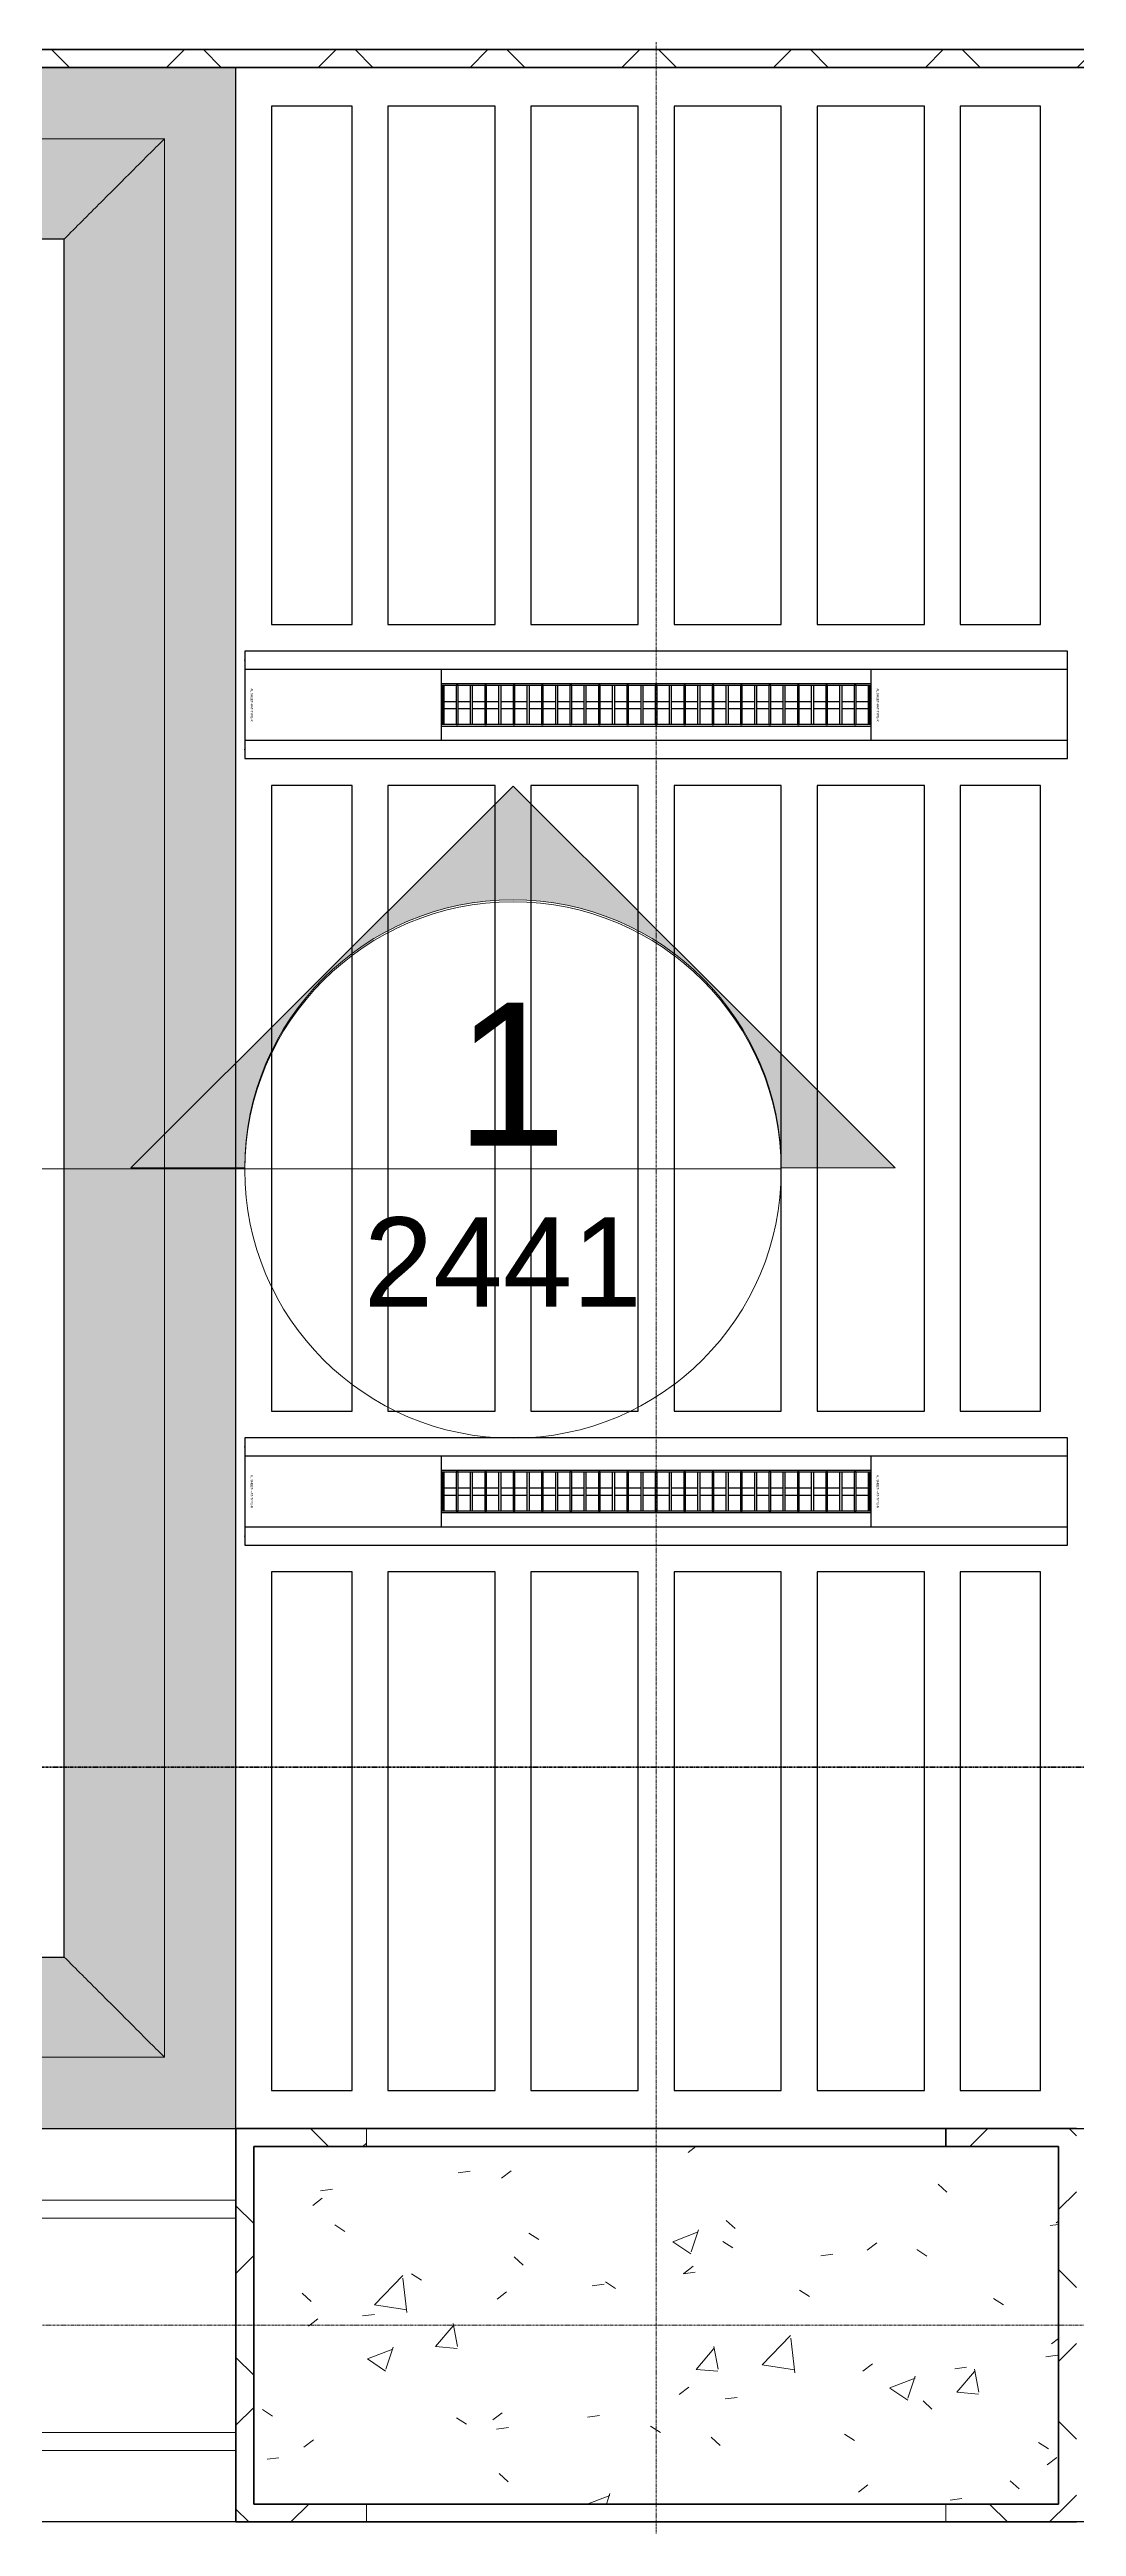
# Model space of a CAD drawing. Header units: millimetres. Extents: x -853432 to -773672, y -18171 to 22484.
# Drawn here: x -814778 to -811907, y 3016 to 9944 of the extents above; entities that cross this region are included whole.
import ezdxf
from ezdxf.enums import TextEntityAlignment as Align
from ezdxf.xclip import XClip

# ---------------------------------------------------------------- set-up
doc = ezdxf.new("R2010")
doc.units = ezdxf.units.MM
doc.header["$XCLIPFRAME"] = 0
doc.linetypes.add('DPA_Grid _ Level 100', pattern=[10, 5.5, -1.6, 1.3, -1.6])
for name, color, linetype in [('000 - WIPEOUT', 250, 'Continuous'), ('001 - ASCESSORIES', 251, 'Continuous'), ('A04_TUBE SERIES', 2, 'Continuous'), ('A11_ALU.SOLID SHEET', 2, 'Continuous')]:
    doc.layers.add(name, color=color, linetype=linetype)
for name, color, linetype, lineweight in [('A-ANNO-NOTE', 3, 'Continuous', 25), ('A-COLS', 5, 'Continuous', 70), ('A-COLS-E', 1, 'Continuous', 35), ('A-GENM', 1, 'Continuous', 9), ('A-GLAZ-CURT', 2, 'Continuous', 9), ('A-WALL', 5, 'Continuous', 35), ('A-WALL-FNSH', 2, 'Continuous', 35), ('A-WALL-PATT', 1, 'Continuous', 35), ('G-ANNO-SECL', 3, 'Continuous', 9), ('S-GRID', 251, 'Continuous', 9), ('WALL-E', 2, 'Continuous', 35)]:
    doc.layers.add(name, color=color, linetype=linetype, lineweight=lineweight)
doc.styles.add('Arial', font='arial.ttf', dxfattribs={"height": 400})
doc.styles.add('Arial_1', font='arial.ttf', dxfattribs={"height": 250})
pattern_1 = [(45, (0, 0), (-212.13203, 212.13203), []), (135, (0, 0), (-212.13203, -212.13203), [])]

# ---------------------------------------------------------------- blocks, each defined once
blk = doc.blocks.new('Curved Concourse Ceiling7 - Curved Concourse Ceiling-12493190-4251-01 ENLARGED CONCOURSE LEVEL - REFLECTED CEILING PLAN - SHEET 2')
at = {"layer": 'A-GENM'}
h = blk.add_hatch(color=256, dxfattribs=at)
h.paths.add_polyline_path([(-814257.4, 4129), (-814257.4, 9894), (-820357.3, 9894), (-820357.3, 4129), (-815176.8, 4129)])
h.paths.add_polyline_path([(-814457.3, 4329), (-820157.3, 4329), (-820157.3, 9694), (-814457.3, 9694), (-814457.3, 4416.9)])
for points in [[(-820157.3, 4329), (-819877.3, 4609), (-819877.3, 9414), (-820157.3, 9694), (-820157.3, 4367.5)], [(-814737.3, 9414), (-814457.3, 9694), (-820157.3, 9694), (-819877.3, 9414), (-815176.8, 9414)], [(-814457.3, 4329), (-814457.3, 9694), (-814737.3, 9414), (-814737.3, 4609), (-814495.8, 4367.5)], [(-820157.3, 4329), (-814457.3, 4329), (-814737.3, 4609), (-819877.3, 4609), (-820140.7, 4345.6)]]:
    blk.add_hatch(color=256, dxfattribs=at).paths.add_polyline_path(points)
for p, q in [((-820357.3, 9894), (-820357.3, 4129)), ((-814257.3, 9894), (-820357.3, 9894)), ((-820357.3, 9894), (-820357.3, 4129)), ((-814257.3, 9894), (-820357.3, 9894)), ((-814257.3, 9894), (-814257.3, 4129)), ((-814257.3, 4129), (-814257.3, 9894)), ((-820157.3, 9694), (-820157.3, 4329)), ((-814457.3, 9694), (-820157.3, 9694)), ((-820157.3, 9694), (-820157.3, 4329)), ((-814457.3, 9694), (-820157.3, 9694)), ((-814457.3, 4329), (-814457.3, 9694)), ((-814457.3, 4329), (-814457.3, 9694)), ((-819877.3, 4609), (-819877.3, 9414)), ((-819877.3, 9414), (-814737.3, 9414)), ((-814737.3, 9414), (-819877.3, 9414)), ((-819877.3, 9414), (-819877.3, 4609)), ((-814737.3, 9414), (-814737.3, 4609)), ((-814737.3, 4609), (-814737.3, 9414)), ((-814737.3, 4609), (-819877.3, 4609)), ((-819877.3, 4609), (-814737.3, 4609)), ((-820157.3, 4329), (-814457.3, 4329)), ((-820157.3, 4329), (-814457.3, 4329)), ((-814257.3, 4129), (-820357.3, 4129)), ((-820357.3, 4129), (-814257.3, 4129))]:
    blk.add_line(p, q, dxfattribs=at)
for points, knots in [([(-820157.8, 9694.5), (-820145.4, 9682.1), (-820116.2, 9652.9), (-820077.1, 9613.8), (-820043.8, 9580.5), (-820021.6, 9558.3), (-819998.9, 9535.6), (-819975.6, 9512.3), (-819951.7, 9488.4), (-819919.3, 9456), (-819894.2, 9431), (-819877.3, 9414)], [0.5634623, 0.5634623, 0.5634623, 0.5634623, 0.6363636, 0.7272727, 0.7613636, 0.7954545, 0.8295455, 0.8636364, 0.8977273, 0.9318182, 1, 1, 1, 1]), ([(-814737.3, 9414), (-814720.3, 9430.9), (-814695.3, 9456), (-814663, 9488.4), (-814639.1, 9512.3), (-814615.7, 9535.6), (-814593, 9558.3), (-814570.9, 9580.5), (-814537.5, 9613.8), (-814498.4, 9652.9), (-814469.2, 9682.1), (-814456.8, 9694.5)], [-1, -1, -1, -1, -0.9318182, -0.8977273, -0.8636364, -0.8295455, -0.7954545, -0.7613636, -0.7272727, -0.6363636, -0.5634623, -0.5634623, -0.5634623, -0.5634623]), ([(-820157.8, 4328.5), (-820145.4, 4340.9), (-820116.2, 4370.1), (-820077.1, 4409.2), (-820043.8, 4442.6), (-820021.6, 4464.7), (-819998.9, 4487.4), (-819975.6, 4510.8), (-819951.7, 4534.6), (-819919.3, 4567.1), (-819894.3, 4592.1), (-819877.3, 4609)], [0.5634623, 0.5634623, 0.5634623, 0.5634623, 0.6363636, 0.7272727, 0.7613636, 0.7954545, 0.8295455, 0.8636364, 0.8977273, 0.9318182, 1, 1, 1, 1]), ([(-814456.8, 4328.5), (-814469.2, 4340.9), (-814498.5, 4370.1), (-814537.5, 4409.2), (-814570.9, 4442.6), (-814593, 4464.7), (-814615.7, 4487.4), (-814639.1, 4510.8), (-814662.9, 4534.6), (-814695.4, 4567), (-814720.4, 4592), (-814737.3, 4609)], [0.5634623, 0.5634623, 0.5634623, 0.5634623, 0.6363636, 0.7272727, 0.7613636, 0.7954545, 0.8295455, 0.8636364, 0.8977273, 0.9318182, 1, 1, 1, 1])]:
    blk.add_open_spline(points, degree=3, knots=knots, dxfattribs=at)
blk = doc.blocks.new('DPA_AN_Section Line - UP-Left-16260802-4251-01 ENLARGED CONCOURSE LEVEL - REFLECTED CEILING PLAN - SHEET 2')
at = {"layer": 'A-ANNO-NOTE', "lineweight": 9}
h = blk.add_hatch(color=256, dxfattribs=at)
edge = h.paths.add_edge_path()
edge.add_arc((0, -0.028), 7.5, 180, 360)
edge.add_line((7.5, -0.028), (10.682, -0.028))
edge.add_line((10.682, -0.028), (0, -10.71))
edge.add_line((0, -10.71), (-10.682, -0.028))
edge.add_line((-10.682, -0.028), (-7.5, -0.028))
at = {"layer": 'A-ANNO-NOTE', "lineweight": 18}
for p, q in [((-7.5, 0), (7.5, 0)), ((-7.5, -0.028), (-10.682, -0.028)), ((-10.682, -0.028), (0, -10.71)), ((0, -10.71), (10.682, -0.028)), ((10.682, -0.028), (7.5, -0.028))]:
    blk.add_line(p, q, dxfattribs=at)
at = {"layer": 'A-ANNO-NOTE', "lineweight": 9}
blk.add_line((7.5, 0), (75, 0), dxfattribs=at)
at = {"layer": 'A-ANNO-NOTE', "lineweight": 18}
blk.add_circle((0, 0.028), 7.5, dxfattribs=at)
blk.add_arc((0, -0.028), 7.5, 180, 360, dxfattribs=at)
blk = doc.blocks.new('*U2464')
at = {"layer": 'S-GRID', "linetype": 'DPA_Grid _ Level 100'}
for p, q in [((22800, -21399.8), (22800, 17622.8)), ((57000, 0), (-16649.5, 0))]:
    blk.add_line(p, q, dxfattribs=at)
blk = doc.blocks.new('System Panel - DPA-AR_Metal Ceiling Rectangular Panel-V41-4251-01 ENLARGED CONCOURSE LEVEL - REFLECTED CEILING PLAN - SHEET 2')
at = {"layer": 'A-GLAZ-CURT'}
for p, q in [((-802857.4, 3229), (-804982.4, 3229)), ((-804982.4, 3229), (-804982.4, 3029)), ((-804982.4, 3029), (-804982.4, 3229)), ((-804982.4, 3229), (-802857.4, 3229)), ((-804982.4, 3029), (-802857.4, 3029)), ((-802857.4, 3029), (-804982.4, 3029))]:
    blk.add_line(p, q, dxfattribs=at)
blk = doc.blocks.new('System Panel - DPA-AR_Metal Ceiling Rectangular Panel-V42-4251-01 ENLARGED CONCOURSE LEVEL - REFLECTED CEILING PLAN - SHEET 2')
at = {"layer": 'A-GLAZ-CURT'}
for p, q in [((-802857.4, 3879), (-804982.4, 3879)), ((-804982.4, 3879), (-804982.4, 3279)), ((-804982.4, 3279), (-804982.4, 3879)), ((-804982.4, 3879), (-802857.4, 3879)), ((-804982.4, 3279), (-802857.4, 3279)), ((-802857.4, 3279), (-804982.4, 3279))]:
    blk.add_line(p, q, dxfattribs=at)
blk = doc.blocks.new('System Panel - DPA_Metal Ceiling Rectangular Panel-13152727-4251-01 ENLARGED CONCOURSE LEVEL - REFLECTED CEILING PLAN - SHEET 2')
at = {"layer": 'A-GLAZ-CURT'}
for p, q in [((-816382.4, 3929), (-816382.4, 4129)), ((-816382.4, 4129), (-814257.3, 4129)), ((-814257.3, 4129), (-816382.4, 4129)), ((-816382.4, 4129), (-816382.4, 3929)), ((-814257.4, 3929), (-816382.4, 3929)), ((-816382.4, 3929), (-814257.4, 3929))]:
    blk.add_line(p, q, dxfattribs=at)
blk = doc.blocks.new('*U634')
at = {"layer": 'A-GLAZ-CURT'}
for name, p in [('System Panel - DPA_Metal Ceiling Rectangular Panel-13152727-4251-01 ENLARGED CONCOURSE LEVEL - REFLECTED CEILING PLAN - SHEET 2', (835882.4, -3579)), ('System Panel - DPA-AR_Metal Ceiling Rectangular Panel-V42-4251-01 ENLARGED CONCOURSE LEVEL - REFLECTED CEILING PLAN - SHEET 2', (824482.4, -3579)), ('System Panel - DPA-AR_Metal Ceiling Rectangular Panel-V41-4251-01 ENLARGED CONCOURSE LEVEL - REFLECTED CEILING PLAN - SHEET 2', (824482.4, -3579))]:
    blk.add_blockref(name, p, dxfattribs=at)
blk = doc.blocks.new('*U885')
at = {"layer": 'A11_ALU.SOLID SHEET', "color": 0}
blk.add_lwpolyline([(550, -98.8), (550, 98.8), (0, 98.8), (0, -98.8)], close=True, dxfattribs=at)
at = {"layer": 'Defpoints', "color": 250}
blk.add_point((0, 0), dxfattribs=at)
blk.add_text('AL.SHEET-HAT-TYPE-R', height=6, rotation=270, dxfattribs=at).set_placement((15, 0), align=Align.BOTTOM_CENTER)
blk = doc.blocks.new('*U870')
at = {"color": 1}
blk.add_wipeout([(600, -60), (-600, -60), (-600, 60), (600, 60)], dxfattribs=at).dxf.layer = '000 - WIPEOUT'
at = {"layer": '001 - ASCESSORIES', "color": 0}
blk.add_lwpolyline([(600, -60), (-600, -60), (-600, 60), (600, 60)], close=True, dxfattribs=at)
at = {"layer": '001 - ASCESSORIES'}
for points in [[(-593.5, -55), (-598.5, -55), (-598.5, 55), (-593.5, 55)], [(595, -55), (-595, -55), (-595, 55), (595, 55)], [(-558.8, -55), (-553.8, -55), (-553.8, 55), (-558.8, 55)], [(-514, -55), (-519, -55), (-519, 55), (-514, 55)], [(-479.3, -55), (-474.3, -55), (-474.3, 55), (-479.3, 55)], [(-434.6, -55), (-439.6, -55), (-439.6, 55), (-434.6, 55)], [(-399.8, -55), (-394.8, -55), (-394.8, 55), (-399.8, 55)], [(-355.1, -55), (-360.1, -55), (-360.1, 55), (-355.1, 55)], [(-320.4, -55), (-315.4, -55), (-315.4, 55), (-320.4, 55)], [(-275.6, -55), (-280.6, -55), (-280.6, 55), (-275.6, 55)], [(-240.9, -55), (-235.9, -55), (-235.9, 55), (-240.9, 55)], [(-196.2, -55), (-201.2, -55), (-201.2, 55), (-196.2, 55)], [(-161.4, -55), (-156.4, -55), (-156.4, 55), (-161.4, 55)], [(-116.7, -55), (-121.7, -55), (-121.7, 55), (-116.7, 55)], [(-82, -55), (-77, -55), (-77, 55), (-82, 55)], [(-37.2, -55), (-42.2, -55), (-42.2, 55), (-37.2, 55)], [(-2.5, -55), (2.5, -55), (2.5, 55), (-2.5, 55)], [(42.2, -55), (37.2, -55), (37.2, 55), (42.2, 55)], [(77, -55), (82, -55), (82, 55), (77, 55)], [(121.7, -55), (116.7, -55), (116.7, 55), (121.7, 55)], [(156.4, -55), (161.4, -55), (161.4, 55), (156.4, 55)], [(201.2, -55), (196.2, -55), (196.2, 55), (201.2, 55)], [(235.9, -55), (240.9, -55), (240.9, 55), (235.9, 55)], [(280.6, -55), (275.6, -55), (275.6, 55), (280.6, 55)], [(315.4, -55), (320.4, -55), (320.4, 55), (315.4, 55)], [(360.1, -55), (355.1, -55), (355.1, 55), (360.1, 55)], [(394.8, -55), (399.8, -55), (399.8, 55), (394.8, 55)], [(439.6, -55), (434.6, -55), (434.6, 55), (439.6, 55)], [(474.3, -55), (479.3, -55), (479.3, 55), (474.3, 55)], [(519, -55), (514, -55), (514, 55), (519, 55)], [(553.8, -55), (558.8, -55), (558.8, 55), (553.8, 55)], [(598.5, -55), (593.5, -55), (593.5, 55), (598.5, 55)]]:
    blk.add_lwpolyline(points, close=True, dxfattribs=at)
for points in [[(-593.5, 10), (-558.8, 10)], [(-553.8, 10), (-519, 10)], [(-514, 10), (-479.3, 10)], [(-474.3, 10), (-439.6, 10)], [(-434.6, 10), (-399.8, 10)], [(-394.8, 10), (-360.1, 10)], [(-355.1, 10), (-320.4, 10)], [(-315.4, 10), (-280.6, 10)], [(-275.6, 10), (-240.9, 10)], [(-235.9, 10), (-201.2, 10)], [(-196.2, 10), (-161.4, 10)], [(-156.4, 10), (-121.7, 10)], [(-116.7, 10), (-82, 10)], [(-77, 10), (-42.2, 10)], [(-37.2, 10), (-2.5, 10)], [(2.5, 10), (37.2, 10)], [(42.2, 10), (77, 10)], [(82, 10), (116.7, 10)], [(121.7, 10), (156.4, 10)], [(161.4, 10), (196.2, 10)], [(201.2, 10), (235.9, 10)], [(240.9, 10), (275.6, 10)], [(280.6, 10), (315.4, 10)], [(320.4, 10), (355.1, 10)], [(360.1, 10), (394.8, 10)], [(399.8, 10), (434.6, 10)], [(439.6, 10), (474.3, 10)], [(479.3, 10), (514, 10)], [(519, 10), (553.8, 10)], [(558.8, 10), (593.5, 10)], [(-593.5, -10), (-558.8, -10)], [(-553.8, -10), (-519, -10)], [(-514, -10), (-479.3, -10)], [(-474.3, -10), (-439.6, -10)], [(-434.6, -10), (-399.8, -10)], [(-394.8, -10), (-360.1, -10)], [(-355.1, -10), (-320.4, -10)], [(-315.4, -10), (-280.6, -10)], [(-275.6, -10), (-240.9, -10)], [(-235.9, -10), (-201.2, -10)], [(-196.2, -10), (-161.4, -10)], [(-156.4, -10), (-121.7, -10)], [(-116.7, -10), (-82, -10)], [(-77, -10), (-42.2, -10)], [(-37.2, -10), (-2.5, -10)], [(2.5, -10), (37.2, -10)], [(42.2, -10), (77, -10)], [(82, -10), (116.7, -10)], [(121.7, -10), (156.4, -10)], [(161.4, -10), (196.2, -10)], [(201.2, -10), (235.9, -10)], [(240.9, -10), (275.6, -10)], [(280.6, -10), (315.4, -10)], [(320.4, -10), (355.1, -10)], [(360.1, -10), (394.8, -10)], [(399.8, -10), (434.6, -10)], [(439.6, -10), (474.3, -10)], [(479.3, -10), (514, -10)], [(519, -10), (553.8, -10)], [(558.8, -10), (593.5, -10)]]:
    blk.add_lwpolyline(points, dxfattribs=at)
blk = doc.blocks.new('*U886')
blk.add_attdef('EXTR.OVL-LENGTH_', (-25, -59.1), '', height=5)
blk.add_wipeout([(-25, 0), (25, 0), (25, 2300), (-25, 2300)]).dxf.layer = '000 - WIPEOUT'
blk.add_point((0, 0))
at = {"layer": 'A04_TUBE SERIES', "color": 0}
blk.add_lwpolyline([(-25, 0), (25, 0), (25, 2300), (-25, 2300)], close=True, dxfattribs=at)
blk = doc.blocks.new('*U1021')
for points in [[(0, 0), (6100, 0), (6100, 5765), (0, 5765)], [(480, 480), (5620, 480), (5620, 5285), (480, 5285)]]:
    blk.add_lwpolyline(points, close=True)
blk = doc.blocks.new('*U1024')
at = {"color": 3}
for points in [[(-875, 750), (875, 750), (875, 450), (-875, 450)], [(-875, 350), (875, 350), (875, 50), (-875, 50)], [(-875, -50), (875, -50), (875, -350), (-875, -350)], [(-875, -450), (875, -450), (875, -750), (-875, -750)]]:
    blk.add_wipeout(points, dxfattribs=at).dxf.layer = '000 - WIPEOUT'
at = {"layer": 'A11_ALU.SOLID SHEET', "color": 0, "linetype": 'ByBlock'}
for points in [[(-875, 450), (875, 450), (875, 750), (-875, 750)], [(-875, 50), (875, 50), (875, 350), (-875, 350)], [(-875, -350), (875, -350), (875, -50), (-875, -50)], [(-875, -750), (875, -750), (875, -450), (-875, -450)]]:
    blk.add_lwpolyline(points, close=True, dxfattribs=at)
blk = doc.blocks.new('*U1025')
at = {"color": 3}
for points in [[(-725, 750), (725, 750), (725, 450), (-725, 450)], [(-725, 350), (725, 350), (725, 50), (-725, 50)], [(-725, -50), (725, -50), (725, -350), (-725, -350)], [(-725, -450), (725, -450), (725, -750), (-725, -750)]]:
    blk.add_wipeout(points, dxfattribs=at).dxf.layer = '000 - WIPEOUT'
at = {"layer": 'A11_ALU.SOLID SHEET', "color": 0, "linetype": 'ByBlock'}
for points in [[(-725, 450), (725, 450), (725, 750), (-725, 750)], [(-725, 50), (725, 50), (725, 350), (-725, 350)], [(-725, -350), (725, -350), (725, -50), (-725, -50)], [(-725, -750), (725, -750), (725, -450), (-725, -450)]]:
    blk.add_lwpolyline(points, close=True, dxfattribs=at)
blk = doc.blocks.new('*U1062')
at = {"layer": 'Defpoints'}
blk.add_point((0, 0), dxfattribs=at)
blk.add_wipeout([(725, 250), (725, 475), (-725, 475), (-725, 250)]).dxf.layer = '000 - WIPEOUT'
at = {"layer": 'A11_ALU.SOLID SHEET', "color": 0}
blk.add_lwpolyline([(725, 250), (725, 475), (-725, 475), (-725, 250)], close=True, dxfattribs=at)
at = {"layer": 'Defpoints'}
blk.add_point((0, 400), dxfattribs=at)
blk = doc.blocks.new('*U1063')
at = {"layer": 'Defpoints'}
blk.add_point((0, 0), dxfattribs=at)
blk.add_wipeout([(875, 250), (875, 475), (-875, 475), (-875, 250)]).dxf.layer = '000 - WIPEOUT'
at = {"layer": 'A11_ALU.SOLID SHEET', "color": 0}
blk.add_lwpolyline([(875, 250), (875, 475), (-875, 475), (-875, 250)], close=True, dxfattribs=at)
at = {"layer": 'Defpoints'}
blk.add_point((0, 400), dxfattribs=at)
blk = doc.blocks.new('*U1064')
at = {"layer": 'Defpoints'}
blk.add_point((0, 0), dxfattribs=at)
blk.add_wipeout([(725, 250), (725, 475), (-725, 475), (-725, 250)]).dxf.layer = '000 - WIPEOUT'
at = {"layer": 'A11_ALU.SOLID SHEET', "color": 0}
blk.add_lwpolyline([(725, 250), (725, 475), (-725, 475), (-725, 250)], close=True, dxfattribs=at)
at = {"layer": 'Defpoints'}
blk.add_point((0, 400), dxfattribs=at)
blk = doc.blocks.new('*U1058')
at = {"layer": 'Defpoints'}
blk.add_point((0, 0), dxfattribs=at)
blk.add_wipeout([(875, 250), (875, 475), (-875, 475), (-875, 250)]).dxf.layer = '000 - WIPEOUT'
at = {"layer": 'A11_ALU.SOLID SHEET', "color": 0}
blk.add_lwpolyline([(875, 250), (875, 475), (-875, 475), (-875, 250)], close=True, dxfattribs=at)
at = {"layer": 'Defpoints'}
blk.add_point((0, 400), dxfattribs=at)
blk = doc.blocks.new('*U1213')
for points in [[(-4139.5, 6315), (-75674.9, 6315), (-75674.9, 550), (-4139.5, 550)], [(22690, -750), (19166.4, -750), (19116.4, -700), (18966.4, -550), (-101025.4, -550), (-101025.4, -6705), (-96300, -6705), (-96300, -7350), (-94497.6, -7350), (17250, -7350), (17250, -6850), (18300, -6850), (22690, -6850)]]:
    blk.add_lwpolyline(points, close=True)
for p in [(-69550, 4532), (-67800, 4532), (-69550, 2332), (-67800, 2332)]:
    blk.add_blockref('*U885', p)
for p in [(-68400, 4532), (-68400, 2332)]:
    blk.add_blockref('*U870', p)
at = {"layer": 'A04_TUBE SERIES', "color": 0, "linetype": 'ByBlock', "rotation": 270}
for p in [(-69550, 4657), (-69550, 4407), (-69550, 2457), (-69550, 2207)]:
    blk.add_blockref('*U886', p, dxfattribs=at)
at = {"layer": 'A11_ALU.SOLID SHEET', "color": 0, "linetype": 'ByBlock', "rotation": 90}
for name, p in [('*U1025', (-68400, 5482)), ('*U1024', (-68400, 3432)), ('*U1025', (-68400, 1382))]:
    blk.add_blockref(name, p, dxfattribs=at)
blk.add_blockref('*U1021', (-75674.9, 550))
at = {"layer": 'A11_ALU.SOLID SHEET', "color": 0, "linetype": 'ByBlock'}
for name, p, rotation in [('*U1064', (-69000, 5482), 90), ('*U1062', (-67800, 5482), 270), ('*U1058', (-69000, 3432), 90), ('*U1063', (-67800, 3432), 270), ('*U1064', (-69000, 1382), 90), ('*U1062', (-67800, 1382), 270)]:
    blk.add_blockref(name, p, dxfattribs=dict(at, rotation=rotation))

msp = doc.modelspace()

# ---------------------------------------------------------------- block references
at = {"layer": 'A11_ALU.SOLID SHEET'}
ref = msp.add_blockref('*U1213', (-744682.4, 3579), dxfattribs=at)
XClip(ref).set_block_clipping_path([(-104690.1238047112, -9620.0029952966), (-34092.6543255156, 14392.9971737705)])

# ---------------------------------------------------------------- next in the draw order: hatches: boundary and pattern name
at = {"layer": 'A-COLS-E', "lineweight": 9}
h = msp.add_hatch(dxfattribs=at)
h.set_pattern_fill('FP_1', color=256, style=0, pattern_type=2)
h.set_pattern_definition([(50, (0, 0), (728.7365, -63.75582), [76.2, -838.2]), (355, (0, 0), (-140.9716, 764.2276), [60.96, -670.56]), (100.451, (60.7, -5.3), (587.77, 700.46675), [64.76, -712.36]), (46.184, (0, 203.2), (1084.3162, -168.171), [114.3, -1257.3]), (96.636, (90.4, 189.2), (949.6099, 989.7098), [97.14, -1068.54]), (351.184, (0, 203.2), (949.6206, 989.7012), [91.44, -1005.84]), (21, (101.6, 152.4), (606.45787, -409.06057), [76.2, -838.2]), (326, (101.6, 152.4), (247.20834, 736.7529), [60.96, -670.56]), (71.451, (152.14, 118.3), (853.66825, 327.6855), [64.76, -712.36]), (37.5, (0, 0), (12.35469, 338.22012), [33.528, -628.904, 33.528, -647.192, -673.1]), (37.5, (0, 0), (12.35469, 338.22012), [-1343.152, 33.528, -639.572]), (7.5, (0, 0), (267.27887, 400.72213), [33.528, -354.584, 33.528, -613.664, -256.54]), (7.5, (0, 0), (267.27887, 400.72213), [-1035.304, 33.528, -223.012]), (327.5, (-226.57, 0), (542.36333, -22.915345), [33.528, -220.472, 33.528, -758.952, -1051.56]), (327.5, (-226.57, 0), (542.36333, -22.915345), [-1046.48, 33.528, -1018.032]), (317.5, (-328.17, 0), (592.51696, 101.7071), [33.528, -296.672, 33.528, -492.76, -746.76]), (317.5, (-328.17, 0), (592.51696, 101.7071), [-856.488, 33.528, -713.232])])
h.paths.add_polyline_path([(-811957.4, 3079), (-811957.4, 4079), (-814207.4, 4079), (-814207.4, 3079), (-814073.8, 3079)])
at = {"layer": 'A-WALL-PATT', "lineweight": 9}
h = msp.add_hatch(dxfattribs=at)
h.set_pattern_fill('FP_4', color=256, style=0, pattern_type=2)
h.set_pattern_definition(pattern_1)
h.paths.add_polyline_path([(-786107.4, 9894), (-786107.4, 9944), (-820407.4, 9944), (-820407.4, 9894), (-787599.7, 9894)])
h = msp.add_hatch(dxfattribs=at)
h.set_pattern_fill('FP_4', color=256, style=0, pattern_type=2)
h.set_pattern_definition(pattern_1)
h.paths.add_polyline_path([(-814257.4, 3029), (-814207.4, 3029), (-814207.4, 4129), (-814257.4, 4129), (-814257.4, 3752.5)])
h = msp.add_hatch(dxfattribs=at)
h.set_pattern_fill('FP_4', color=256, style=0, pattern_type=2)
h.set_pattern_definition(pattern_1)
h.paths.add_polyline_path([(-814073.8, 4079), (-813892.4, 4079), (-813892.4, 4129), (-814207.4, 4129), (-814207.4, 4079)])
h.paths.add_polyline_path([(-812272.3, 4079), (-811957.4, 4079), (-811957.4, 4129), (-812272.3, 4129)])
h = msp.add_hatch(dxfattribs=at)
h.set_pattern_fill('FP_4', color=256, style=0, pattern_type=2)
h.set_pattern_definition(pattern_1)
h.paths.add_polyline_path([(-811957.4, 3079), (-811907.4, 3079), (-811907.4, 4129), (-811957.4, 4129), (-811957.4, 3752.5)])
h = msp.add_hatch(dxfattribs=at)
h.set_pattern_fill('FP_4', color=256, style=0, pattern_type=2)
h.set_pattern_definition(pattern_1)
h.paths.add_polyline_path([(-813892.4, 3029), (-813892.4, 3079), (-814207.4, 3079), (-814207.4, 3029), (-814073.8, 3029)])
h.paths.add_polyline_path([(-811907.4, 3029), (-811907.4, 3079), (-812272.3, 3079), (-812272.3, 3029)])

# ---------------------------------------------------------------- next in the draw order: linework, layer by layer
at = {"layer": 'A-COLS'}
for p, q in [((-814207.4, 3079), (-814207.4, 4079)), ((-814207.4, 4079), (-811957.4, 4079)), ((-811957.4, 4079), (-811957.4, 3079)), ((-811957.4, 3079), (-814207.4, 3079))]:
    msp.add_line(p, q, dxfattribs=at)
at = {"layer": 'A-WALL', "color": 7, "lineweight": 70}
msp.add_line((-820407.4, 9944), (-786107.4, 9944), dxfattribs=at)
at = {"layer": 'A-WALL', "lineweight": 9}
for p, q in [((-813892.4, 4129), (-813892.4, 4079)), ((-813892.4, 4079), (-813892.4, 4129)), ((-813892.4, 3079), (-813892.4, 3029)), ((-813892.4, 3029), (-813892.4, 3079)), ((-812272.3, 3029), (-812272.3, 3079)), ((-812272.3, 3079), (-812272.3, 3029))]:
    msp.add_line(p, q, dxfattribs=at)
at = {"layer": 'A-WALL-FNSH', "color": 250}
for p, q in [((-786107.4, 9894), (-820407.4, 9894)), ((-814257.4, 3029), (-814257.4, 4129)), ((-814257.4, 4129), (-814207.4, 4129)), ((-814207.4, 4129), (-813892.4, 4129)), ((-813892.4, 4129), (-812272.3, 4129)), ((-812272.3, 4129), (-811957.4, 4129)), ((-812272.3, 4079), (-812272.3, 4129)), ((-812272.3, 4129), (-812272.3, 4079)), ((-811957.4, 4129), (-811907.4, 4129)), ((-814207.4, 4079), (-814207.4, 3079)), ((-813892.4, 4079), (-814207.4, 4079)), ((-812272.3, 4079), (-813892.4, 4079)), ((-811957.4, 4079), (-812272.3, 4079)), ((-811957.4, 3079), (-811957.4, 4079)), ((-814207.4, 3079), (-813892.4, 3079)), ((-813892.4, 3079), (-812272.3, 3079)), ((-812272.3, 3079), (-811957.4, 3079)), ((-814207.4, 3029), (-814257.4, 3029)), ((-813892.4, 3029), (-814207.4, 3029)), ((-812272.3, 3029), (-813892.4, 3029)), ((-811907.4, 3029), (-812272.3, 3029))]:
    msp.add_line(p, q, dxfattribs=at)
at = {"layer": 'G-ANNO-SECL', "linetype": 'DPA_Grid _ Level 100', "lineweight": 50}
msp.add_line((-851328.4, 5139.9), (-777536.2, 5139.9), dxfattribs=at)
at = {"layer": 'WALL-E'}
for p, q in [((-818182.4, 9894), (-788182.4, 9894)), ((-812272.3, 4129), (-813892.4, 4129)), ((-812272.3, 4079), (-812272.3, 4129)), ((-813892.4, 4079), (-812272.3, 4079)), ((-812272.3, 3079), (-813892.4, 3079)), ((-813892.4, 3029), (-812272.3, 3029))]:
    msp.add_line(p, q, dxfattribs=at)

# ---------------------------------------------------------------- next in the draw order: block references
for name in ['*U2464', '*U634']:
    msp.add_blockref(name, (-835882.4, 3579))
at = {"layer": 'A-ANNO-NOTE', "xscale": 100, "yscale": 100, "zscale": 100, "rotation": 180}
msp.add_blockref('DPA_AN_Section Line - UP-Left-16260802-4251-01 ENLARGED CONCOURSE LEVEL - REFLECTED CEILING PLAN - SHEET 2', (-813482.5, 6813.1), dxfattribs=at)
at = {"layer": 'A-GENM'}
msp.add_blockref('Curved Concourse Ceiling7 - Curved Concourse Ceiling-12493190-4251-01 ENLARGED CONCOURSE LEVEL - REFLECTED CEILING PLAN - SHEET 2', (0, 0), dxfattribs=at)

# ---------------------------------------------------------------- next in the draw order: texts
at = {"layer": 'A-ANNO-NOTE', "lineweight": 9, "attachment_point": 1}
for s, insert, char_height, width, style in [('1', (-813643.2, 7278.2), 400, 376.793, 'Arial'), ('2441', (-813899.6, 6677.8), 250, 929.957, 'Arial_1')]:
    msp.add_mtext(s, dxfattribs=dict(at, insert=insert, char_height=char_height, width=width, style=style))

doc.saveas('drawing.dxf')
